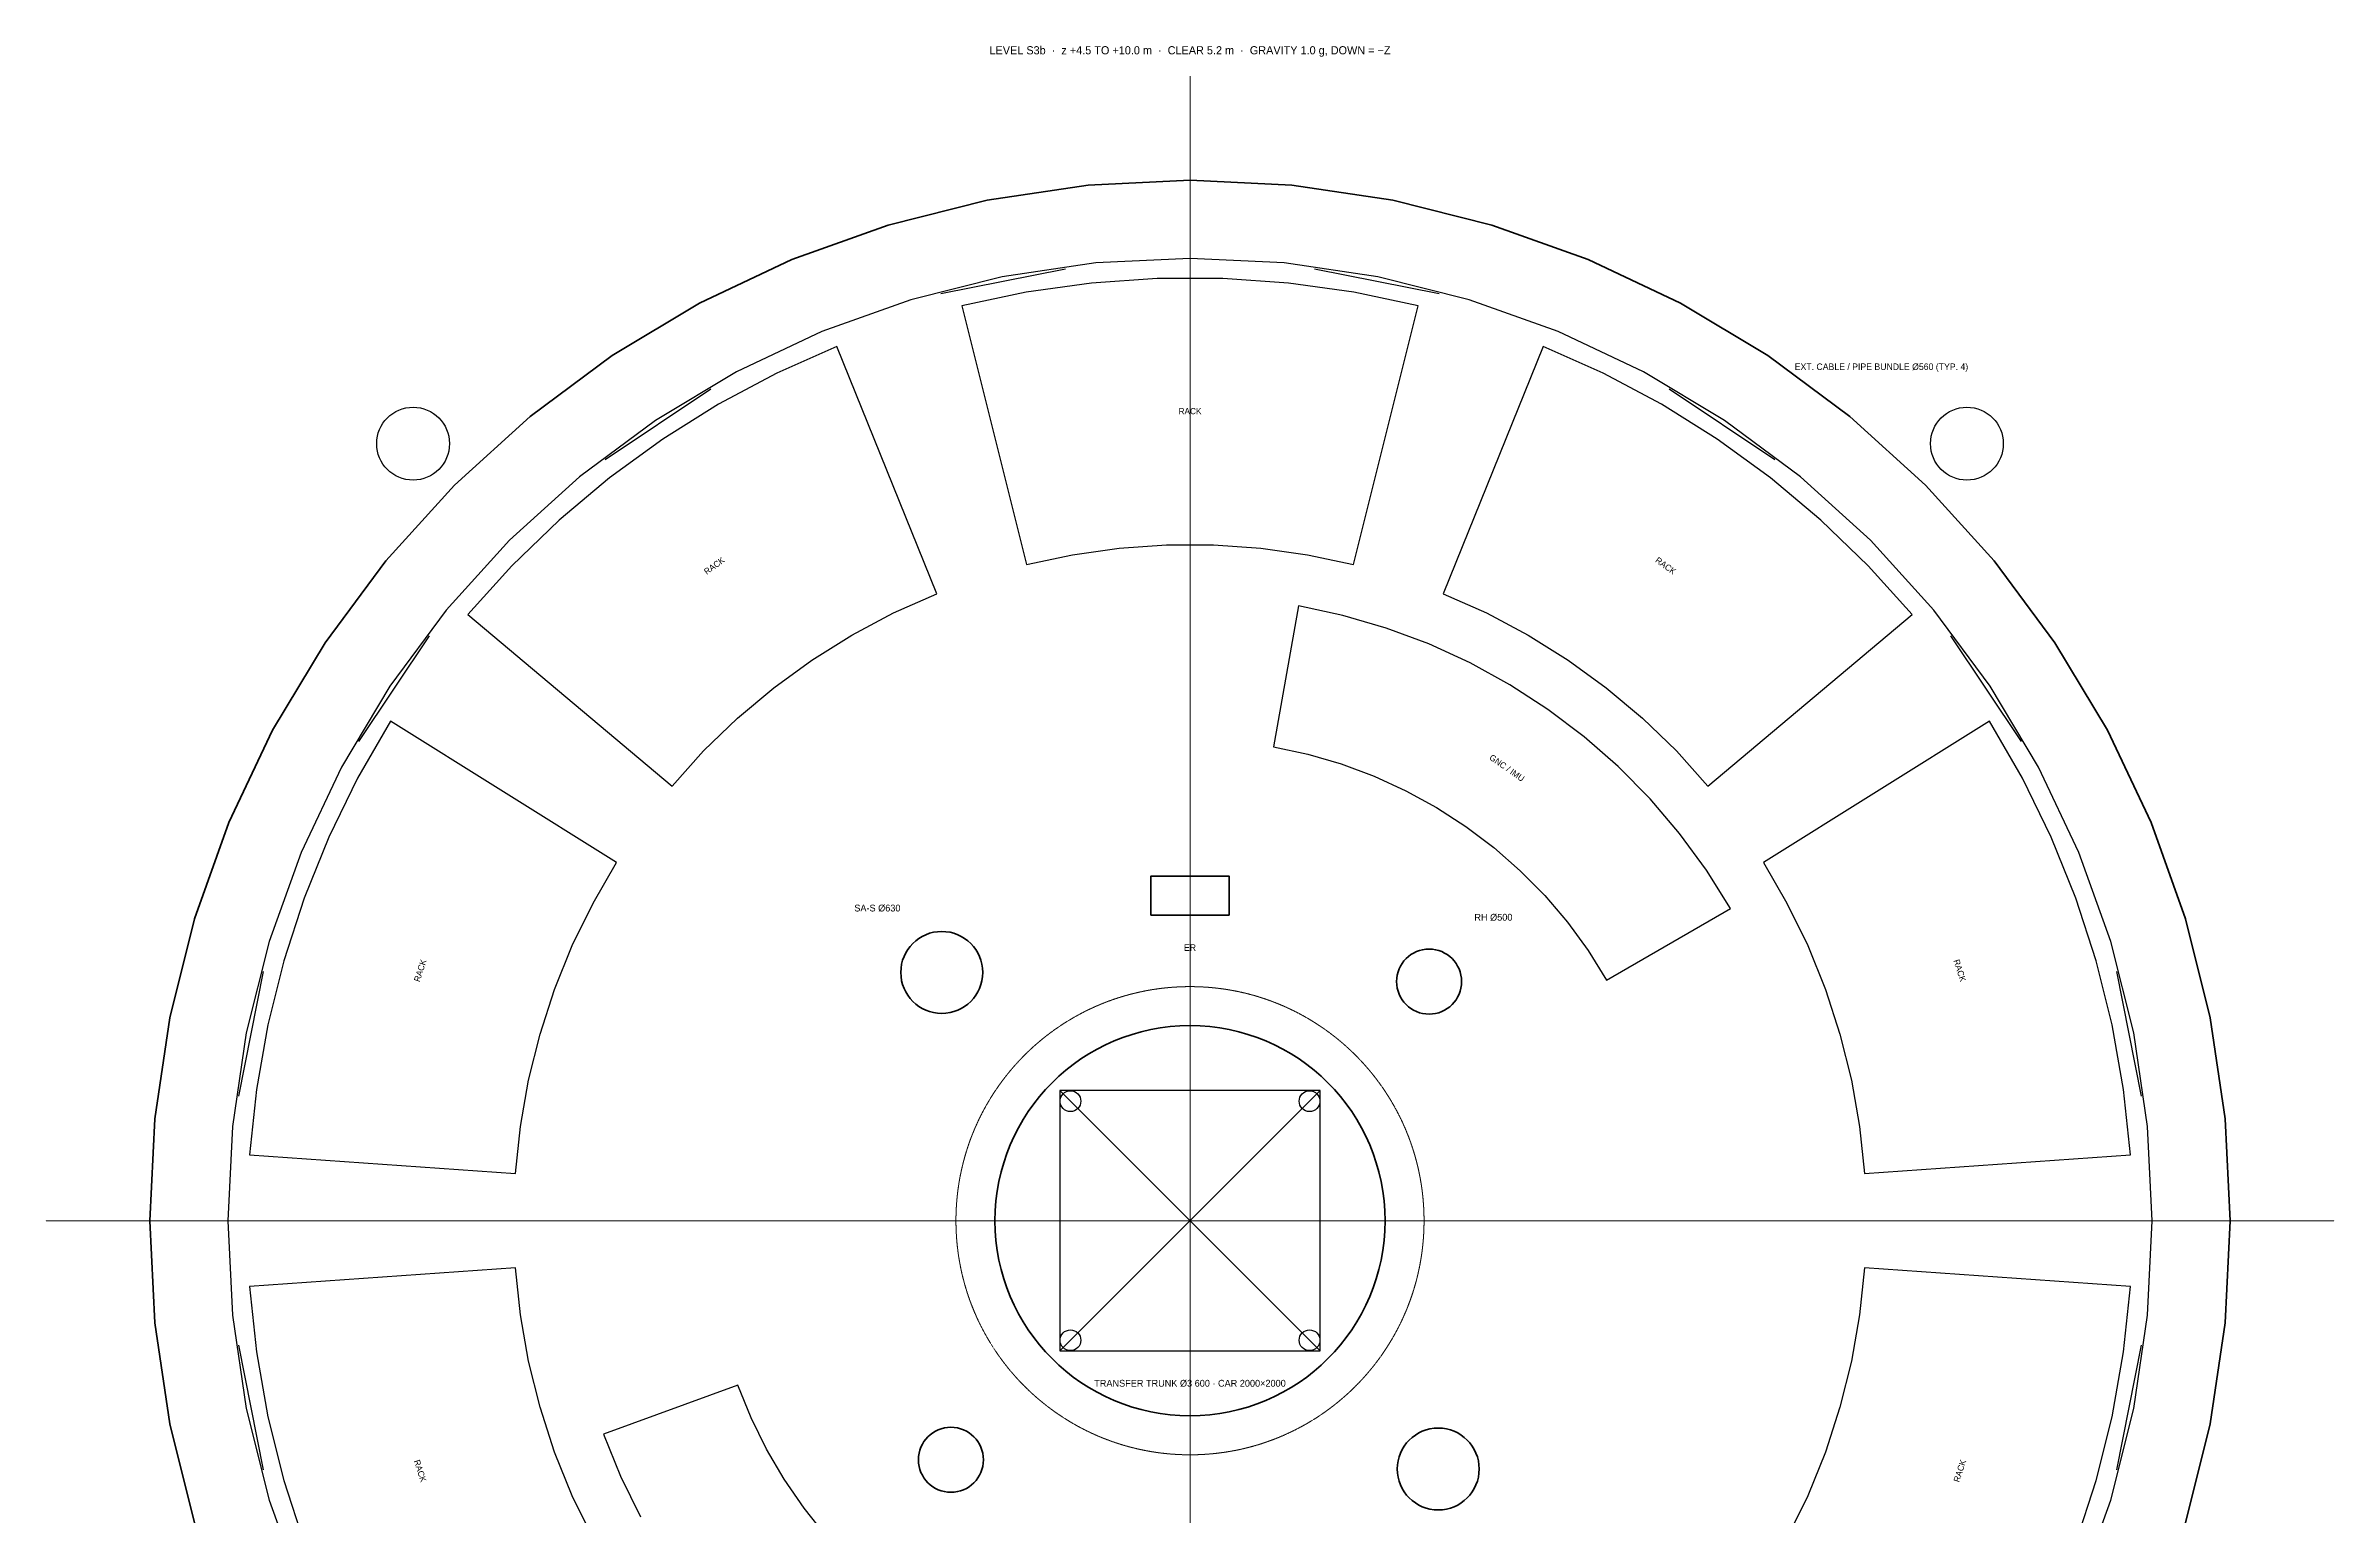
# Model space of a CAD drawing. Header units: millimetres. Extents: x 0 to 221000, y -9500 to 9035.
# Drawn here: x 113000 to 130600, y -2265 to 9035 of the extents above; entities that cross this region are included whole.
import ezdxf
from ezdxf.enums import TextEntityAlignment as Align

# ---------------------------------------------------------------- set-up
doc = ezdxf.new("R2010")
doc.units = ezdxf.units.MM
doc.linetypes.add('CENTER', pattern=[5.08, 3.175, -0.635, 0.635, -0.635])
doc.linetypes.add('DASHED', pattern=[1.524, 1.27, -0.254])
for name, color, linetype, lineweight in [('A-ANNO-NOTE', 7, 'CONTINUOUS', 18), ('A-EQPM', 30, 'CONTINUOUS', 25), ('A-GLAZ', 5, 'CONTINUOUS', 25), ('A-GRID', 9, 'CENTER', 18), ('A-HIDN', 8, 'DASHED', 18), ('A-POCHE', 7, 'CONTINUOUS', 50), ('A-WALL-SHFT', 7, 'CONTINUOUS', 35), ('M-ANNO-TEXT', 7, 'CONTINUOUS', 25), ('M-DUCT-OAIR', 3, 'CONTINUOUS', 35), ('M-DUCT-RETN', 30, 'CONTINUOUS', 35), ('M-DUCT-SUPP', 5, 'CONTINUOUS', 35)]:
    doc.layers.add(name, color=color, linetype=linetype, lineweight=lineweight)
doc.layers.add('A-VOID', color=7, linetype='CONTINUOUS')

msp = doc.modelspace()

# ---------------------------------------------------------------- linework, layer by layer
at = {"layer": 'A-EQPM'}
for p, q in [((120800, -1000), (122800, 1000)), ((120800, 1000), (122800, -1000))]:
    msp.add_line(p, q, dxfattribs=at)
for points in [[(123553.93374, 7034.64402), (123058.94929, 7139.85621), (122557.83136, 7210.28374), (122053.02135, 7245.5835), (121546.97865, 7245.5835), (121042.16864, 7210.28374), (120541.05071, 7139.85621), (120046.06626, 7034.64402), (120542.00614, 5045.53778), (120897.02948, 5121.00032), (121256.45199, 5171.51386), (121618.52262, 5196.8323), (121981.47738, 5196.8323), (122343.54801, 5171.51386), (122702.97052, 5121.00032), (123057.99386, 5045.53778)], [(119084.1022, 6722.08295), (118621.80919, 6516.25684), (118175, 6278.68418), (117745.85145, 6010.5224), (117336.4543, 5713.07796), (116948.8031, 5387.79998), (116584.78645, 5036.27319), (116246.17779, 4660.21017), (117816.5689, 3342.49557), (118059.43304, 3612.22353), (118320.52085, 3864.35309), (118598.56033, 4097.65592), (118892.1969, 4310.99538), (119200, 4503.3321), (119520.47004, 4673.72904), (119852.04571, 4821.35604)], [(127353.82221, 4660.21017), (127015.21355, 5036.27319), (126651.1969, 5387.79998), (126263.5457, 5713.07796), (125854.14855, 6010.5224), (125425, 6278.68418), (124978.19081, 6516.25684), (124515.8978, 6722.08295), (123747.95429, 4821.35604), (124079.52996, 4673.72904), (124400, 4503.3321), (124707.8031, 4310.99538), (125001.43967, 4097.65592), (125279.47915, 3864.35309), (125540.56696, 3612.22353), (125783.4311, 3342.49557)], [(125956.92194, 2400), (125771.55572, 2695.69011), (125565.19519, 2977.13036), (125338.93122, 3242.833), (125093.95986, 3491.39348), (124831.57609, 3721.49787), (124553.16689, 3931.92981), (124260.204, 4121.57691), (123954.23606, 4289.43667), (123636.88048, 4434.62176), (123309.81483, 4556.36469), (122974.76805, 4654.02192), (122633.51125, 4727.07721), (122442.49826, 3643.78869), (122705.55037, 3587.47523), (122963.8156, 3512.19778), (123215.9287, 3418.35427), (123460.55697, 3306.44077), (123696.40725, 3177.04887), (123922.23281, 3030.86256), (124136.8399, 2868.65461), (124339.09406, 2691.28247), (124527.92615, 2499.68377), (124702.33796, 2294.87132), (124861.40753, 2077.9278), (125004.29399, 1850)], [(115651.6513, 3841.91467), (115398.62995, 3403.66883), (115176.79543, 2948.84066), (114987.2285, 2479.64604), (114830.8527, 1998.37083), (114708.42989, 1507.35976), (114620.5565, 1009.00498), (114567.66064, 505.73443), (116612.66694, 362.73366), (116650.60604, 723.70012), (116713.63248, 1081.14079), (116801.43918, 1433.31425), (116913.59837, 1778.50475), (117049.56362, 2115.03054), (117208.67252, 2441.25213), (117390.1499, 2755.58017)], [(129032.33936, 505.73443), (128979.4435, 1009.00498), (128891.57011, 1507.35976), (128769.1473, 1998.37083), (128612.7715, 2479.64604), (128423.20457, 2948.84066), (128201.37005, 3403.66883), (127948.3487, 3841.91467), (126209.8501, 2755.58017), (126391.32748, 2441.25213), (126550.43638, 2115.03054), (126686.40163, 1778.50475), (126798.56082, 1433.31425), (126886.36752, 1081.14079), (126949.39396, 723.70012), (126987.33306, 362.73366)], [(120800, -1000), (122800, -1000), (122800, 1000), (120800, 1000)], [(114567.66064, -505.73443), (114620.5565, -1009.00498), (114708.42989, -1507.35976), (114830.8527, -1998.37083), (114987.2285, -2479.64604), (115176.79543, -2948.84066), (115398.62995, -3403.66883), (115651.6513, -3841.91467), (117390.1499, -2755.58017), (117208.67252, -2441.25213), (117049.56362, -2115.03054), (116913.59837, -1778.50475), (116801.43918, -1433.31425), (116713.63248, -1081.14079), (116650.60604, -723.70012), (116612.66694, -362.73366)], [(127948.3487, -3841.91467), (128201.37005, -3403.66883), (128423.20457, -2948.84066), (128612.7715, -2479.64604), (128769.1473, -1998.37083), (128891.57011, -1507.35976), (128979.4435, -1009.00498), (129032.33936, -505.73443), (126987.33306, -362.73366), (126949.39396, -723.70012), (126886.36752, -1081.14079), (126798.56082, -1433.31425), (126686.40163, -1778.50475), (126550.43638, -2115.03054), (126391.32748, -2441.25213), (126209.8501, -2755.58017)]]:
    msp.add_lwpolyline(points, close=True, dxfattribs=at)
msp.add_lwpolyline([(119000.5253, -2419.28531), (118832.14419, -2209.48679), (118679.45165, -1988.00855), (118543.25485, -1756.02137), (118424.27375, -1514.75156), (118323.1373, -1265.47453), (117289.47542, -1641.69669), (117420.67946, -1965.08311), (117575.03332, -2278.08177)], dxfattribs=at)
for centre, radius in [((115824.9477, 5975.0523), 280), ((127775.0523, 5975.0523), 280), ((120880.76118, 919.23882), 80), ((122719.23882, 919.23882), 80), ((120880.76118, -919.23882), 80), ((122719.23882, -919.23882), 80)]:
    msp.add_circle(centre, radius, dxfattribs=at)
at = {"layer": 'A-GLAZ'}
for p, q in [((120843.10223, 7317.70091), (119883.69536, 7126.86302)), ((123716.30464, 7126.86302), (122756.89777, 7317.70091)), ((118115.57884, 6394.48518), (117302.23296, 5851.02484)), ((126297.76704, 5851.02484), (125484.42116, 6394.48518)), ((115948.97516, 4497.76704), (115405.51482, 3684.42116)), ((128194.48518, 3684.42116), (127651.02484, 4497.76704)), ((114673.13698, 1916.30464), (114482.29909, 956.89777)), ((129117.70091, 956.89777), (128926.86302, 1916.30464)), ((114482.29909, -956.89777), (114673.13698, -1916.30464)), ((128926.86302, -1916.30464), (129117.70091, -956.89777))]:
    msp.add_line(p, q, dxfattribs=at)
at = {"layer": 'A-GRID'}
for q in [(121800, 8800), (113000, 0), (130600, 0), (121800, -8800)]:
    msp.add_line((121800, 0), q, dxfattribs=at)
at = {"layer": 'A-HIDN'}
msp.add_circle((121800, 0), 1800, dxfattribs=at)
at = {"layer": 'A-POCHE'}
msp.add_lwpolyline([(129455.52269, -2322.27742), (129646.28224, -1560.72258), (129761.47781, -784.13712), (129800, 0), (129761.47781, 784.13712), (129646.28224, 1560.72258), (129455.52269, 2322.27742), (129191.03626, 3061.46746), (128855.37011, 3771.17389), (128451.7569, 4444.56186), (127984.08363, 5075.14627), (127456.85425, 5656.85425), (126875.14627, 6184.08363), (126244.56186, 6651.7569), (125571.17389, 7055.37011), (124861.46746, 7391.03626), (124122.27742, 7655.52269), (123360.72258, 7846.28224), (122584.13712, 7961.47781), (121800, 8000), (121015.86288, 7961.47781), (120239.27742, 7846.28224), (119477.72258, 7655.52269), (118738.53254, 7391.03626), (118028.82611, 7055.37011), (117355.43814, 6651.7569), (116724.85373, 6184.08363), (116143.14575, 5656.85425), (115615.91637, 5075.14627), (115148.2431, 4444.56186), (114744.62989, 3771.17389), (114408.96374, 3061.46746), (114144.47731, 2322.27742), (113953.71776, 1560.72258), (113838.52219, 784.13712), (113800, 0), (113838.52219, -784.13712), (113953.71776, -1560.72258), (114144.47731, -2322.27742)], dxfattribs=at)
at = {"layer": 'A-VOID'}
msp.add_lwpolyline([(128636.70854, -2831.8574), (128881.35848, -2148.10661), (129057.81107, -1443.66838), (129164.36698, -725.32684), (129200, 0), (129164.36698, 725.32684), (129057.81107, 1443.66838), (128881.35848, 2148.10661), (128636.70854, 2831.8574), (128326.21736, 3488.33585), (127952.87513, 4111.21972), (127520.27735, 4694.5103), (127032.59018, 5232.59018), (126494.5103, 5720.27735), (125911.21972, 6152.87513), (125288.33585, 6526.21736), (124631.8574, 6836.70854), (123948.10661, 7081.35848), (123243.66838, 7257.81107), (122525.32684, 7364.36698), (121800, 7400), (121074.67316, 7364.36698), (120356.33162, 7257.81107), (119651.89339, 7081.35848), (118968.1426, 6836.70854), (118311.66415, 6526.21736), (117688.78028, 6152.87513), (117105.4897, 5720.27735), (116567.40982, 5232.59018), (116079.72265, 4694.5103), (115647.12487, 4111.21972), (115273.78264, 3488.33585), (114963.29146, 2831.8574), (114718.64152, 2148.10661), (114542.18893, 1443.66838), (114435.63302, 725.32684), (114400, 0), (114435.63302, -725.32684), (114542.18893, -1443.66838), (114718.64152, -2148.10661), (114963.29146, -2831.8574)], dxfattribs=at)
at = {"layer": 'A-WALL-SHFT'}
msp.add_lwpolyline([(121500, 2350), (122100, 2350), (122100, 2650), (121500, 2650)], close=True, dxfattribs=at)
msp.add_circle((121800, 0), 1500, dxfattribs=at)
at = {"layer": 'M-DUCT-OAIR'}
msp.add_circle((119961.52237, -1838.47763), 250, dxfattribs=at)
at = {"layer": 'M-DUCT-RETN'}
for centre, radius in [((123638.47763, 1838.47763), 250), ((123709.18831, -1909.18831), 315)]:
    msp.add_circle(centre, radius, dxfattribs=at)
at = {"layer": 'M-DUCT-SUPP'}
msp.add_circle((119890.81169, 1909.18831), 315, dxfattribs=at)

# ---------------------------------------------------------------- texts
at = {"layer": 'A-ANNO-NOTE'}
for s, height, p in [('LEVEL S3b  ·  z +4.5 TO +10.0 m  ·  CLEAR 5.2 m  ·  GRAVITY 1.0 g, DOWN = −Z', 62.5, (121800, 9000)), ('EXT. CABLE / PIPE BUNDLE Ø560 (TYP. 4)', 50, (127117.7573, 6566.88337)), ('RACK', 47.5, (121800, 6225)), ('ER', 50, (121800, 2100)), ('TRANSFER TRUNK Ø3 600 · CAR 2000×2000', 52.5, (121800, -1250))]:
    msp.add_text(s, height=height, dxfattribs=at).set_placement(p, align=Align.MIDDLE_CENTER)
for s, rotation, p in [('RACK', 36, (118141.0368, 5036.13079)), ('RACK', -36, (125458.9632, 5036.13079)), ('GNC / IMU', -35, (124237.69985, 3481.39619)), ('RACK', 72, (115879.67319, 1923.63079)), ('RACK', -72, (127720.32681, 1923.63079)), ('RACK', -72, (115879.67319, -1923.63079)), ('RACK', 72, (127720.32681, -1923.63079))]:
    msp.add_text(s, height=47.5, rotation=rotation, dxfattribs=at).set_placement(p, align=Align.MIDDLE_CENTER)
at = {"layer": 'M-ANNO-TEXT'}
for s, p in [('SA-S Ø630', (119395.83694, 2404.16306)), ('RH Ø500', (124133.45238, 2333.45238))]:
    msp.add_text(s, height=52.5, dxfattribs=at).set_placement(p, align=Align.MIDDLE_CENTER)

doc.saveas('drawing.dxf')
